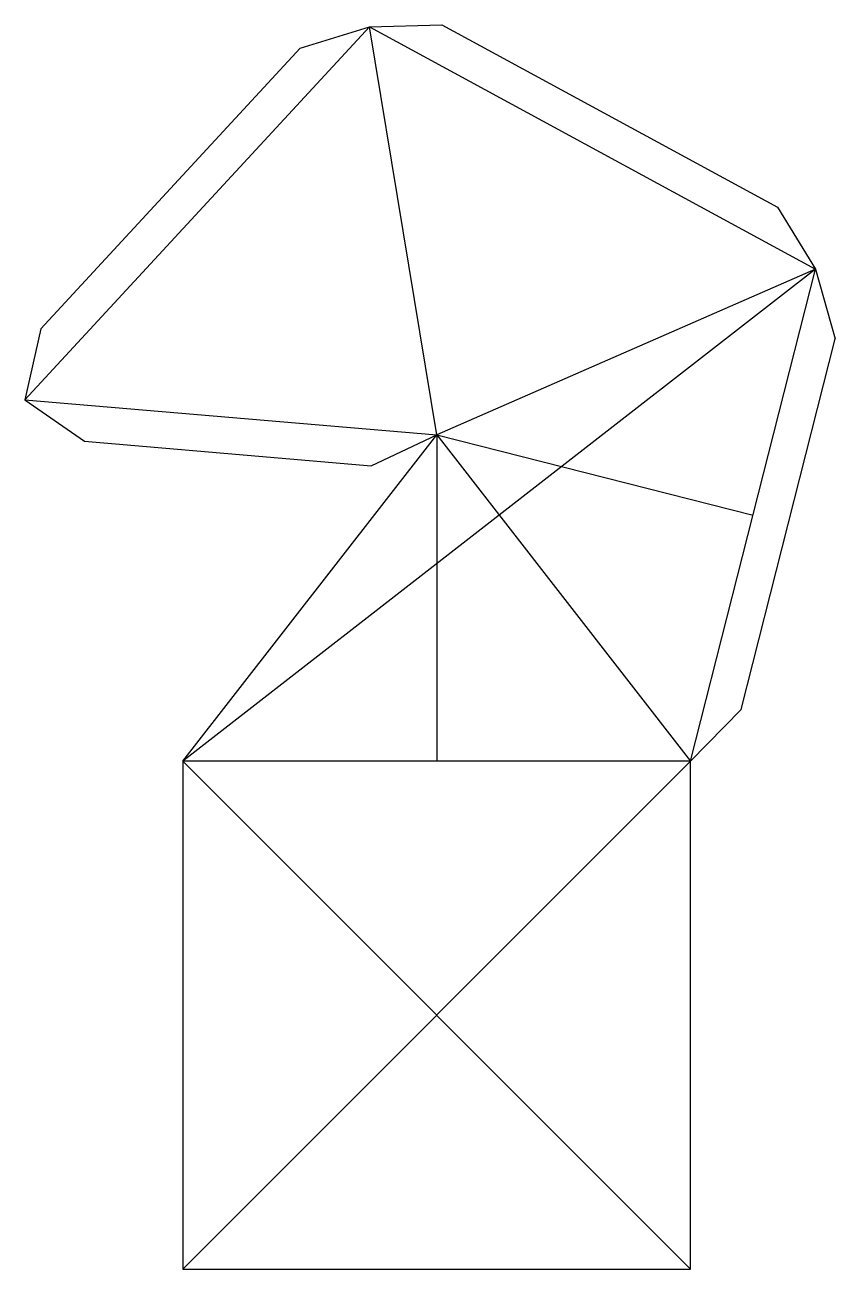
# Model space of a CAD drawing. Header units: millimetres. Extents: x -22 to 90, y 0 to 172.
import ezdxf

# ---------------------------------------------------------------- set-up
doc = ezdxf.new("R2010")
doc.units = ezdxf.units.MM
doc.layers.get('0').update_dxf_attribs({"linetype": 'CONTINUOUS', "lineweight": 25})
doc.layers.add('2', color=7, linetype='CONTINUOUS', lineweight=25)

msp = doc.modelspace()

# ---------------------------------------------------------------- linework, layer by layer
for p, q in [((70, 70), (0, 70)), ((0, 70), (0, 0)), ((0, 70), (70, 0)), ((70, 70), (0, 0)), ((70, 70), (70, 70)), ((70, 0), (70, 70)), ((0, 0), (70, 0))]:
    msp.add_line(p, q)
at = {"layer": '2'}
for p, q in [((25.71, 171.25), (35.71, 171.51)), ((35.71, 171.51), (82.01, 146.37)), ((25.71, 171.25), (-21.8, 119.84)), ((16.16, 168.28), (25.71, 171.25)), ((35, 115), (25.71, 171.25)), ((25.71, 171.25), (87.23, 137.85)), ((35, 115), (25.71, 171.25)), ((16.16, 168.28), (-19.6, 129.6)), ((82.01, 146.37), (87.23, 137.85)), ((87.23, 137.85), (0, 70)), ((87.23, 137.85), (35, 115)), ((87.23, 137.85), (35, 115)), ((70, 70), (87.23, 137.85)), ((87.23, 137.85), (89.95, 128.22)), ((-19.6, 129.6), (-21.8, 119.84)), ((76.98, 77.16), (89.95, 128.22)), ((-21.8, 119.84), (35, 115)), ((-21.8, 119.84), (-13.6, 114.13)), ((0, 70), (35, 115)), ((25.95, 110.75), (35, 115)), ((35, 115), (35, 70)), ((35, 115), (70, 70)), ((35, 115), (78.62, 103.92)), ((-13.6, 114.13), (25.95, 110.75)), ((70, 70), (76.98, 77.16))]:
    msp.add_line(p, q, dxfattribs=at)

doc.saveas('drawing.dxf')
